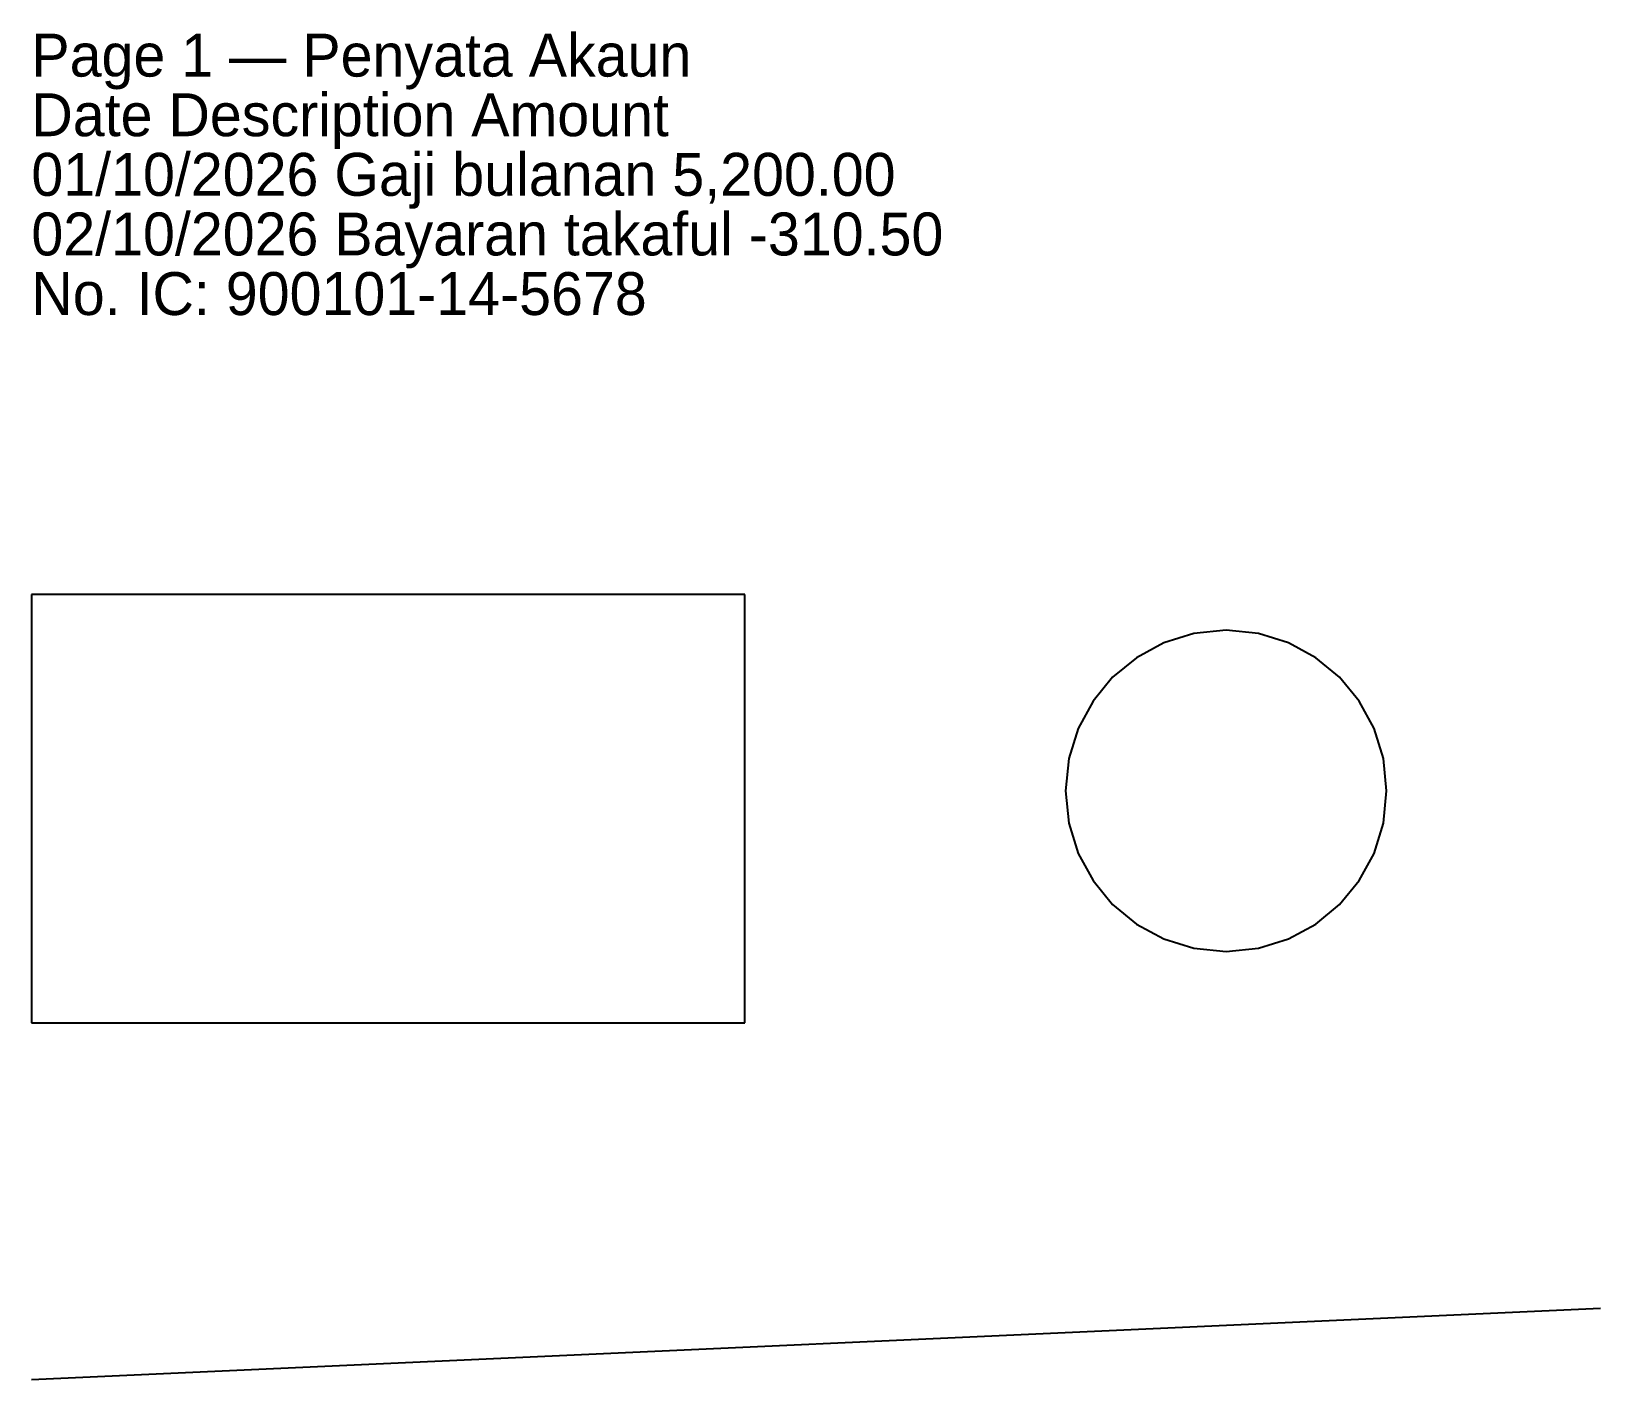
# Model space of a CAD drawing. Header units: millimetres. Extents: x 21 to 176, y 141 to 274.
import ezdxf

# ---------------------------------------------------------------- set-up
doc = ezdxf.new("R2010")
doc.units = ezdxf.units.MM
doc.layers.add('GEOMETRY', color=7, linetype='CONTINUOUS')
doc.layers.add('TEXT', color=1, linetype='CONTINUOUS')

msp = doc.modelspace()

# ---------------------------------------------------------------- linework, layer by layer
at = {"layer": 'GEOMETRY'}
for p, q in [((91.7222, 218.7222), (21.1667, 218.7222)), ((21.1667, 218.7222), (21.1667, 176.3889)), ((91.7222, 176.3889), (91.7222, 218.7222)), ((136.1479, 214.8719), (133.168, 213.9469)), ((139.3472, 215.1944), (136.1479, 214.8719)), ((142.5466, 214.8719), (139.3472, 215.1944)), ((145.5265, 213.9469), (142.5466, 214.8719)), ((133.168, 213.9469), (130.4714, 212.4832)), ((148.2231, 212.4832), (145.5265, 213.9469)), ((130.4714, 212.4832), (128.1219, 210.5448)), ((150.5725, 210.5448), (148.2231, 212.4832)), ((128.1219, 210.5448), (126.1834, 208.1953)), ((152.511, 208.1953), (150.5725, 210.5448)), ((126.1834, 208.1953), (124.7198, 205.4987)), ((153.9747, 205.4987), (152.511, 208.1953)), ((124.7198, 205.4987), (123.7947, 202.5188)), ((154.8997, 202.5188), (153.9747, 205.4987)), ((123.7947, 202.5188), (123.4722, 199.3194)), ((155.2222, 199.3194), (154.8997, 202.5188)), ((123.4722, 199.3194), (123.7947, 196.1201)), ((154.8997, 196.1201), (155.2222, 199.3194)), ((123.7947, 196.1201), (124.7198, 193.1402)), ((153.9747, 193.1402), (154.8997, 196.1201)), ((124.7198, 193.1402), (126.1834, 190.4436)), ((152.511, 190.4436), (153.9747, 193.1402)), ((126.1834, 190.4436), (128.1219, 188.0941)), ((150.5725, 188.0941), (152.511, 190.4436)), ((128.1219, 188.0941), (130.4714, 186.1556)), ((148.2231, 186.1556), (150.5725, 188.0941)), ((130.4714, 186.1556), (133.168, 184.692)), ((145.5265, 184.692), (148.2231, 186.1556)), ((133.168, 184.692), (136.1479, 183.767)), ((136.1479, 183.767), (139.3472, 183.4444)), ((139.3472, 183.4444), (142.5466, 183.767)), ((142.5466, 183.767), (145.5265, 184.692)), ((21.1667, 176.3889), (91.7222, 176.3889)), ((21.1667, 141.1111), (176.3889, 148.1667))]:
    msp.add_line(p, q, dxfattribs=at)

# ---------------------------------------------------------------- texts
at = {"layer": 'TEXT'}
for s, p in [('Page 1 — Penyata Akaun', (21.1667, 269.9406)), ('Date Description Amount', (21.1667, 264.0467)), ('01/10/2026 Gaji bulanan 5,200.00', (21.1667, 258.1529)), ('02/10/2026 Bayaran takaful -310.50', (21.1667, 252.259)), ('No. IC: 900101-14-5678', (21.1667, 246.3651))]:
    msp.add_text(s, height=4.2423, dxfattribs=at).set_placement(p)

doc.saveas('drawing.dxf')
